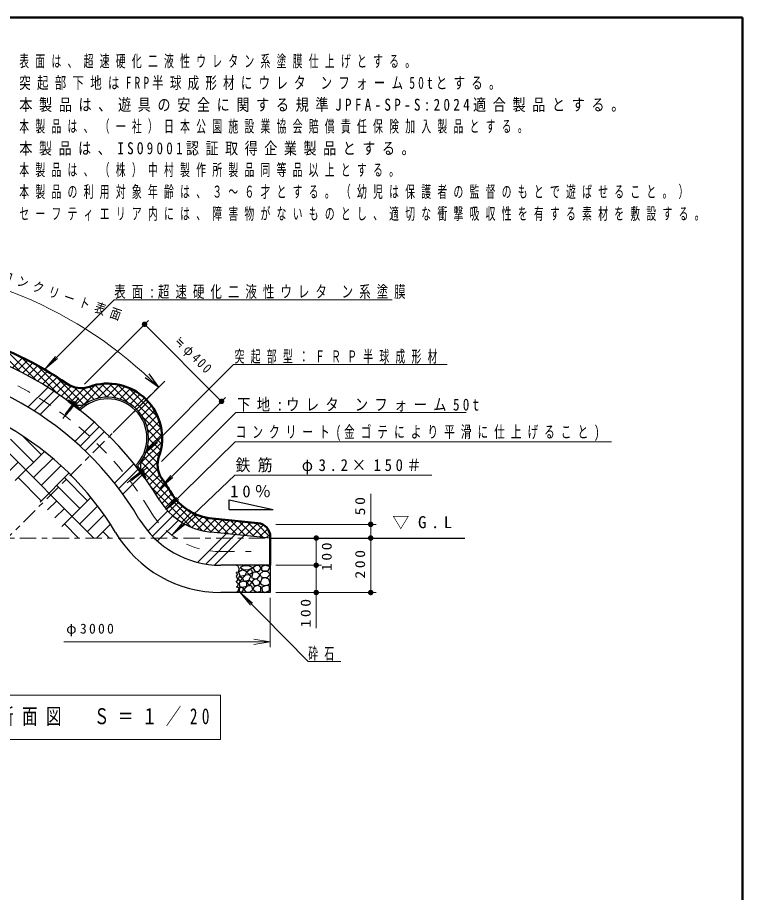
# Model space of a CAD drawing. Units: millimetres on the paper, with parts at other scales. Extents: x -365 to 0, y -33 to 257.
# Drawn here: x -133.1 to 0, y 96.4 to 257 of the extents above; entities that cross this region are included whole.
import ezdxf

# ---------------------------------------------------------------- set-up
doc = ezdxf.new("R2010")
doc.units = ezdxf.units.MM
doc.linetypes.add('USER1', pattern=[4.5, 2.5, -2])
doc.linetypes.add('USER2', pattern=[6, 3, -1, 1, -1])
doc.layers.add('LY_1', color=7, linetype='Continuous', lineweight=13)
doc.styles.add('ＭＳ ゴシック', font='')
doc.styles.get('ＭＳ ゴシック').set_extended_font_data('MS Gothic')

# ---------------------------------------------------------------- blocks, each defined once
blk = doc.blocks.new('filled_dot')
at = {"color": 0, "linetype": 'Continuous', "lineweight": -2, "const_width": 1.25}
blk.add_lwpolyline([(-0.625, 0, 1), (0.625, 0, 1)], format="xyb", close=True, dxfattribs=at)
blk = doc.blocks.new('open_arrow')
at = {"color": 0, "linetype": 'Continuous', "lineweight": -2}
blk.add_lwpolyline([(7.5, 1.25), (0, 0), (7.5, -1.25)], dxfattribs=at)

msp = doc.modelspace()

# ---------------------------------------------------------------- linework, layer by layer
at = {"layer": 'LY_1', "lineweight": 50}
for p, q in [((0, 257), (-365, 257)), ((0, 0), (0, 257)), ((-88.924, 164.191), (-97.344, 165.033)), ((-86.673, 161.703), (-86.673, 156.453))]:
    msp.add_line(p, q, dxfattribs=at)
at = {"layer": 'LY_1'}
for p, q in [((-115.315, 205.193), (-128.046, 192.462)), ((-115.315, 205.193), (-64.315, 205.193)), ((-120.784, 189.672), (-109.039, 201.399)), ((-109.747, 200.692), (-95.616, 186.539)), ((-132.603, 192), (-137.542, 196.939)), ((-129.513, 190.324), (-135.143, 195.954)), ((-133.997, 192.686), (-132.126, 194.557)), ((-125.736, 187.961), (-132.529, 194.754)), ((-128.046, 192.462), (-126.118, 194.76)), ((-128.046, 192.462), (-125.748, 194.39)), ((-133.046, 192.223), (-131.186, 194.083)), ((-132.108, 191.746), (-130.257, 193.598)), ((-131.183, 191.257), (-129.341, 193.099)), ((-122.753, 186.392), (-129.605, 193.245)), ((-93.412, 193.275), (-109.648, 177.036)), ((-93.412, 193.275), (-54.214, 193.275)), ((-130.271, 190.756), (-128.437, 192.589)), ((-129.371, 190.242), (-127.545, 192.068)), ((-128.483, 189.715), (-126.664, 191.534)), ((-120.898, 185.951), (-126.179, 191.233)), ((-127.607, 189.177), (-125.794, 190.989)), ((-126.743, 188.627), (-124.936, 190.433)), ((-125.89, 188.065), (-124.09, 189.866)), ((-122.345, 185.954), (-118.746, 189.553)), ((-120.954, 185.931), (-117.096, 189.788)), ((-116.594, 187.305), (-118.824, 189.535)), ((-118.408, 187.062), (-115.698, 189.772)), ((-115.032, 187.157), (-117.619, 189.744)), ((-116.755, 187.301), (-114.463, 189.593)), ((-112.758, 186.297), (-116.263, 189.802)), ((-115.507, 180.81), (-106.478, 189.825)), ((-106.683, 181.636), (-114.683, 189.636)), ((-131.137, 185.477), (-127.502, 189.112)), ((-130.026, 184.792), (-126.409, 188.409)), ((-125.05, 187.492), (-123.195, 189.346)), ((-124.221, 186.906), (-122.104, 189.023)), ((-123.201, 186.512), (-120.697, 189.016)), ((-119.985, 186.453), (-122.691, 189.159)), ((-118.999, 186.881), (-121.091, 188.973)), ((-117.883, 187.179), (-119.913, 189.21)), ((-115.417, 187.224), (-113.35, 189.291)), ((-114.267, 186.961), (-112.337, 188.891)), ((-113.254, 186.56), (-111.409, 188.404)), ((-107.282, 183.65), (-112.669, 189.036)), ((-128.936, 184.086), (-125.334, 187.688)), ((-122.834, 186.349), (-122.883, 186.285)), ((-122.834, 186.349), (-122.378, 185.998)), ((-122.652, 186.524), (-122.804, 186.326)), ((-122.652, 186.524), (-122.256, 186.219)), ((-122.454, 186.371), (-122.606, 186.173)), ((-122.572, 186.463), (-122.511, 186.542)), ((-122.511, 186.542), (-122.274, 186.359)), ((-122.335, 186.28), (-122.274, 186.359)), ((-112.354, 186.046), (-110.56, 187.839)), ((-111.554, 185.431), (-109.784, 187.201)), ((-110.85, 184.721), (-109.078, 186.492)), ((-106.653, 175.519), (-94.908, 187.245)), ((-119.027, 161.453), (-143.333, 185.759)), ((-124.228, 184.109), (-123.466, 185.099)), ((-124.189, 184.079), (-123.426, 185.068)), ((-123.961, 184.661), (-123.869, 184.78)), ((-123.869, 184.78), (-123.77, 184.703)), ((-123.858, 184.77), (-123.766, 184.889)), ((-123.778, 184.898), (-122.955, 185.967)), ((-123.778, 184.898), (-123.679, 184.822)), ((-123.644, 184.606), (-123.552, 184.724)), ((-123.54, 184.715), (-123.639, 184.792)), ((-123.618, 184.901), (-123.578, 184.871)), ((-123.54, 184.715), (-122.717, 185.784)), ((-123.466, 185.099), (-123.426, 185.068)), ((-122.378, 185.998), (-122.427, 185.934)), ((-122.256, 186.219), (-122.408, 186.021)), ((-122.296, 185.936), (-122.396, 186.036)), ((-110.241, 183.916), (-108.445, 185.712)), ((-109.733, 183.01), (-107.884, 184.858)), ((-124.327, 184.186), (-124.236, 184.304)), ((-124.327, 184.186), (-124.228, 184.109)), ((-124.236, 184.304), (-124.137, 184.228)), ((-124.224, 184.295), (-124.132, 184.414)), ((-124.09, 184.002), (-124.189, 184.079)), ((-124.144, 184.423), (-124.053, 184.542)), ((-124.144, 184.423), (-124.045, 184.347)), ((-123.998, 184.121), (-124.097, 184.197)), ((-124.09, 184.002), (-123.998, 184.121)), ((-124.053, 184.542), (-123.954, 184.466)), ((-124.041, 184.533), (-123.949, 184.652)), ((-124.01, 184.13), (-123.918, 184.249)), ((-123.906, 184.24), (-124.006, 184.316)), ((-123.961, 184.661), (-123.862, 184.584)), ((-123.815, 184.359), (-123.914, 184.435)), ((-123.906, 184.24), (-123.815, 184.359)), ((-123.827, 184.368), (-123.735, 184.487)), ((-123.723, 184.478), (-123.822, 184.554)), ((-123.632, 184.596), (-123.731, 184.673)), ((-123.723, 184.478), (-123.632, 184.596)), ((-106.517, 180.056), (-110.022, 183.561)), ((-109.339, 181.989), (-107.402, 183.926)), ((-93.015, 184.469), (-106.849, 170.601)), ((-93.015, 184.469), (-50.717, 184.469)), ((-122.53, 179.179), (-118.987, 182.721)), ((-121.584, 178.328), (-118.046, 181.867)), ((-109.084, 180.83), (-107.007, 182.907)), ((-109.021, 179.479), (-106.712, 181.787)), ((-128.693, 176.777), (-132.098, 180.181)), ((-120.658, 177.458), (-117.122, 180.995)), ((-109.287, 177.798), (-106.541, 180.544)), ((-106.575, 178.7), (-109.161, 181.286)), ((-130.108, 175.362), (-134.35, 179.605)), ((-110.432, 175.239), (-106.536, 179.135)), ((-109.648, 177.036), (-107.72, 179.335)), ((-109.648, 177.036), (-107.35, 178.965)), ((-107.109, 176.406), (-109.14, 178.436)), ((-106.784, 177.495), (-109.014, 179.725)), ((-93.114, 179.105), (-105.81, 166.606)), ((-93.114, 179.105), (-24.015, 179.105)), ((-133.478, 171.992), (-128.131, 177.339)), ((-110.35, 173.906), (-106.791, 177.466)), ((-107.351, 175.233), (-109.437, 177.32)), ((-135.12, 173.179), (-132.936, 175.362)), ((-130.108, 172.534), (-126.575, 176.067)), ((-115.267, 171.535), (-111.71, 175.092)), ((-105.157, 170.211), (-110.369, 175.423)), ((-107.179, 173.647), (-109.865, 176.333)), ((-109.782, 173.061), (-107.322, 175.521)), ((-128.693, 171.12), (-125.071, 174.742)), ((-114.483, 170.524), (-110.936, 174.071)), ((-111.614, 172.771), (-110.545, 173.592)), ((-110.281, 173.921), (-110.402, 174.042)), ((-110.33, 173.93), (-110.394, 173.882)), ((-109.98, 173.474), (-110.33, 173.93)), ((-110.109, 174.053), (-110.307, 173.901)), ((-109.957, 173.855), (-110.155, 173.702)), ((-109.804, 173.657), (-110.109, 174.053)), ((-110.048, 173.974), (-109.969, 174.035)), ((-109.98, 173.474), (-110.043, 173.426)), ((-109.804, 173.657), (-110.003, 173.504)), ((-109.786, 173.797), (-109.969, 174.035)), ((-99.165, 162.805), (-109.925, 173.564)), ((-109.865, 173.736), (-109.786, 173.797)), ((-109.39, 172.039), (-107.294, 174.135)), ((-128.693, 168.291), (-132.936, 172.534)), ((-128.924, 168.061), (-123.62, 173.365)), ((-120.208, 168.291), (-124.451, 172.534)), ((-113.718, 169.493), (-110.155, 173.055)), ((-112.328, 172.222), (-112.209, 172.314)), ((-112.328, 172.222), (-112.252, 172.123)), ((-112.252, 172.123), (-111.261, 172.884)), ((-112.222, 172.084), (-111.231, 172.845)), ((-112.145, 171.985), (-112.222, 172.084)), ((-112.209, 172.314), (-112.133, 172.215)), ((-112.2, 172.302), (-112.081, 172.393)), ((-112.145, 171.985), (-112.026, 172.076)), ((-112.026, 172.076), (-112.103, 172.175)), ((-112.09, 172.405), (-111.971, 172.497)), ((-112.09, 172.405), (-112.014, 172.306)), ((-112.036, 172.088), (-111.917, 172.179)), ((-111.908, 172.167), (-111.984, 172.266)), ((-111.971, 172.497), (-111.895, 172.397)), ((-111.962, 172.485), (-111.843, 172.576)), ((-111.908, 172.167), (-111.789, 172.259)), ((-111.789, 172.259), (-111.865, 172.358)), ((-111.852, 172.588), (-111.733, 172.679)), ((-111.852, 172.588), (-111.776, 172.489)), ((-111.798, 172.271), (-111.679, 172.362)), ((-111.67, 172.35), (-111.746, 172.449)), ((-111.733, 172.679), (-111.657, 172.58)), ((-111.724, 172.667), (-111.605, 172.759)), ((-111.67, 172.35), (-111.551, 172.441)), ((-111.551, 172.441), (-111.627, 172.541)), ((-111.614, 172.771), (-111.538, 172.672)), ((-111.56, 172.453), (-111.441, 172.545)), ((-111.432, 172.533), (-111.508, 172.632)), ((-111.429, 172.693), (-111.459, 172.732)), ((-111.432, 172.533), (-110.362, 173.354)), ((-111.231, 172.845), (-111.261, 172.884)), ((-108.807, 171.208), (-106.959, 173.055)), ((-108.235, 170.365), (-106.434, 172.167)), ((-106.849, 170.601), (-104.923, 172.902)), ((-106.849, 170.601), (-104.553, 172.533)), ((-93.192, 173.007), (-104.691, 162.051)), ((-93.192, 173.007), (-57.022, 173.007)), ((-121.622, 166.877), (-125.865, 171.12)), ((-101.265, 163.491), (-108.429, 170.654)), ((-107.675, 169.511), (-105.868, 171.318)), ((-107.127, 168.645), (-105.313, 170.458)), ((-124.916, 163.584), (-119.58, 168.92)), ((-106.57, 167.787), (-104.769, 169.589)), ((-105.956, 166.987), (-104.179, 168.764)), ((-105.81, 166.606), (-103.864, 168.889)), ((-68.238, 169.537), (-68.238, 161.453)), ((-127.527, 166.63), (-125.865, 168.291)), ((-121.622, 164.049), (-118.338, 167.333)), ((-105.81, 166.606), (-103.497, 168.516)), ((-105.286, 166.243), (-103.518, 168.011)), ((-104.558, 165.557), (-102.785, 167.33)), ((-126.191, 165.137), (-124.451, 166.877)), ((-120.208, 162.635), (-117.151, 165.692)), ((-109.159, 162.738), (-105.465, 166.431)), ((-108.309, 161.792), (-104.55, 165.55)), ((-103.773, 164.927), (-101.981, 166.72)), ((-102.93, 164.356), (-101.102, 166.185)), ((-102.026, 163.847), (-100.142, 165.73)), ((-97.48, 162.534), (-101.166, 166.22)), ((-121.855, 161.453), (-124.451, 164.049)), ((-118.561, 161.453), (-116.018, 163.997)), ((-107.393, 160.911), (-103.543, 164.761)), ((-104.691, 162.051), (-102.708, 164.302)), ((-104.691, 162.051), (-102.347, 163.923)), ((-101.055, 163.403), (-99.091, 165.367)), ((-100.012, 163.032), (-97.934, 165.11)), ((-98.886, 162.743), (-96.665, 164.965)), ((-95.909, 162.377), (-98.827, 165.295)), ((-97.663, 162.552), (-95.379, 164.836)), ((-94.337, 162.22), (-97.129, 165.011)), ((-96.377, 162.424), (-94.093, 164.708)), ((-92.766, 162.063), (-95.558, 164.854)), ((-95.092, 162.295), (-92.808, 164.579)), ((-91.195, 161.905), (-93.986, 164.697)), ((-93.806, 162.167), (-91.522, 164.451)), ((-92.52, 162.038), (-90.236, 164.322)), ((-89.623, 161.748), (-92.415, 164.54)), ((-91.235, 161.909), (-88.951, 164.193)), ((-88.052, 161.591), (-90.844, 164.383)), ((-89.949, 161.781), (-87.884, 163.846)), ((-86.673, 161.627), (-89.272, 164.226)), ((-85.673, 163.953), (-67.238, 163.953)), ((-116.198, 161.453), (-117.38, 162.635)), ((-100.006, 156.985), (-94.732, 162.259)), ((-88.663, 161.652), (-87.147, 163.168)), ((-98.517, 156.677), (-93.099, 162.096)), ((-96.906, 156.493), (-91.466, 161.933)), ((-87.378, 161.524), (-86.719, 162.182)), ((-78.238, 161.453), (-78.238, 156.453)), ((-68.238, 161.453), (-68.238, 151.453)), ((-85.673, 156.453), (-77.238, 156.453)), ((-78.238, 156.453), (-78.238, 144.886)), ((-92.206, 151.453), (-90.294, 149.141)), ((-92.206, 151.453), (-89.922, 149.508)), ((-79.701, 138.767), (-92.206, 151.453)), ((-85.673, 151.453), (-67.238, 151.453)), ((-85.673, 151.453), (-77.238, 151.453)), ((-86.673, 150.453), (-86.673, 141.41)), ((-86.673, 142.41), (-124.544, 142.41)), ((-79.701, 138.767), (-73.701, 138.767)), ((-95.816, 132.634), (-146.616, 132.634)), ((-95.816, 124.501), (-95.816, 132.634)), ((-146.616, 124.501), (-95.816, 124.501))]:
    msp.add_line(p, q, dxfattribs=at)
at = {"layer": 'LY_1', "lineweight": 25}
for p, q in [((-107.185, 189.119), (-109.305, 191.242)), ((-108.951, 191.595), (-107.185, 189.119)), ((-107.185, 189.119), (-109.659, 190.888)), ((-123.628, 186.841), (-123.812, 186.604)), ((-123.812, 186.604), (-121.6, 184.9)), ((-123.628, 186.841), (-121.623, 185.296)), ((-109.726, 172.496), (-111.427, 174.71)), ((-109.488, 172.679), (-111.031, 174.687)), ((-109.488, 172.679), (-109.726, 172.496)), ((-94.185, 168.452), (-86.168, 166.719)), ((-94.185, 166.719), (-94.185, 168.452)), ((-94.185, 166.719), (-86.168, 166.719)), ((-86.673, 161.453), (-97.593, 162.545)), ((-86.673, 161.453), (-50.946, 161.453)), ((-86.673, 156.453), (-95.725, 156.453)), ((-86.673, 156.453), (-86.673, 151.453)), ((-86.673, 151.453), (-95.725, 151.453))]:
    msp.add_line(p, q, dxfattribs=at)
at = {"layer": 'LY_1', "linetype": 'USER2'}
for p, q in [((-161.673, 134.716), (-106.039, 190.263)), ((-121.818, 187.196), (-124.745, 183.398)), ((-109.131, 174.489), (-112.934, 171.568)), ((-150.609, 161.453), (-86.673, 161.453))]:
    msp.add_line(p, q, dxfattribs=at)
at = {"layer": 'LY_1', "linetype": 'USER1'}
msp.add_line((-95.725, 158.953), (-90.173, 158.953), dxfattribs=at)
at = {"layer": 'LY_1', "lineweight": 25}
for points in [[(-92.897, 155.231), (-92.468, 155.166), (-92.378, 155.868), (-92.598, 156.336), (-92.936, 156.427)], [(-92.936, 154.465), (-92.65, 154.764), (-92.923, 155.127)], [(-92.91, 153.334), (-92.611, 153.724), (-92.741, 154.244), (-92.936, 154.322)], [(-92.936, 152.568), (-92.702, 152.464), (-92.52, 153.049), (-92.884, 153.309)], [(-92.923, 151.477), (-92.533, 151.788), (-92.378, 152.308), (-92.91, 152.438)]]:
    msp.add_lwpolyline(points, dxfattribs=at)
for points in [[(-90.6, 155.67), (-89.846, 155.995), (-90.6, 156.346), (-91.587, 156.333), (-92.172, 156.021), (-91.535, 155.644)], [(-89.418, 155.306), (-88.729, 155.371), (-88.352, 155.943), (-88.729, 156.385), (-89.288, 156.424), (-89.846, 156.008)], [(-87.794, 155.423), (-87.04, 155.514), (-86.689, 156.151), (-87.586, 156.45), (-88.287, 156.164), (-88.3, 155.579)], [(-92.575, 153.929), (-92.185, 153.461), (-91.782, 154.098), (-92.38, 154.397)], [(-91.276, 154.657), (-90.964, 155.241), (-91.743, 155.605), (-92.471, 155.202), (-92.211, 154.423)], [(-91.522, 153.565), (-90.626, 153.708), (-90.21, 154.475), (-90.602, 154.714), (-91.224, 154.657), (-91.769, 154.085)], [(-89.989, 155.488), (-90.366, 155.696), (-90.951, 155.163), (-90.548, 154.735), (-89.924, 155.137)], [(-89.535, 153.942), (-89.015, 153.994), (-88.547, 154.644), (-89.067, 155.202), (-89.885, 155.137), (-90.119, 154.215)], [(-87.768, 154.188), (-87.17, 154.291), (-86.663, 154.824), (-87.17, 155.305), (-88.028, 155.318), (-88.586, 154.837), (-88.326, 154.304)], [(-91.717, 153.526), (-92.406, 153.241), (-92.302, 152.578), (-91.847, 152.448), (-90.99, 152.643), (-90.99, 153.332)], [(-91.124, 151.487), (-90.409, 151.513), (-89.863, 152.032), (-90.058, 152.604), (-90.864, 152.669), (-91.552, 152.006)], [(-90.886, 153.163), (-90.444, 152.786), (-90.054, 153.319), (-90.561, 153.721), (-90.912, 153.319)], [(-89.262, 152.734), (-88.664, 152.916), (-88.586, 153.435), (-89.21, 153.955), (-89.759, 153.806), (-90.054, 153.384), (-89.704, 152.799)], [(-89.182, 151.487), (-88.415, 151.695), (-88.402, 152.474), (-89.052, 152.76), (-89.633, 152.517), (-89.883, 152.084)], [(-87.612, 152.721), (-87.061, 152.847), (-86.689, 153.163), (-86.962, 153.877), (-87.57, 154.174), (-88.196, 154.02), (-88.547, 153.15), (-88.162, 152.84)], [(-87.692, 151.461), (-86.808, 151.85), (-86.795, 152.617), (-87.432, 152.721), (-88.224, 152.448), (-88.159, 151.707)], [(-92.354, 152.175), (-92.367, 151.669), (-91.899, 151.474), (-91.522, 152.084), (-91.925, 152.448)]]:
    msp.add_lwpolyline(points, close=True, dxfattribs=at)
at = {"layer": 'LY_1'}
msp.add_arc((-161.673, 134.716), 76.997, 44.95495, 90, dxfattribs=at)
at = {"layer": 'LY_1', "lineweight": 50}
for centre, radius, start, end in [((-161.673, 134.716), 66.738, 55.55494, 90), ((-121.38, 193.464), 4.5, 235.55495, 289.60961), ((-116.514, 179.805), 10, 340.30029, 109.60961), ((-102.862, 174.917), 4.5, 160.30029, 214.35495), ((-161.673, 134.716), 66.738, 31.65018, 34.35495), ((-96.349, 174.983), 10, 211.65017, 264.28941), ((-89.173, 161.703), 2.5, 0, 84.28941)]:
    msp.add_arc(centre, radius, start, end, dxfattribs=at)
at = {"layer": 'LY_1', "lineweight": 25}
for centre, radius, start, end in [((-161.673, 134.716), 64.238, 31.65018, 90), ((-161.673, 134.716), 59.238, 30.75116, 90), ((-161.673, 134.716), 54.238, 30.75116, 90), ((-123.868, 187.022), 0.3, 234.14152, 322.38251), ((-116.514, 179.805), 7.5, 44.95495, 132.93745), ((-116.514, 179.805), 7.2, 44.95495, 134.95495), ((-121.618, 187.817), 2, 232.38251, 302.50074), ((-116.514, 179.805), 7.2, 314.95495, 44.95495), ((-116.514, 179.805), 7.5, 316.97244, 44.95495), ((-108.51, 174.688), 2, 147.40915, 217.52739), ((-109.308, 172.439), 0.3, 127.52739, 215.76838), ((-96.349, 174.983), 12.5, 211.65017, 264.28941), ((-95.725, 173.953), 17.5, 210.75116, 270), ((-95.725, 173.953), 22.5, 210.75116, 270)]:
    msp.add_arc(centre, radius, start, end, dxfattribs=at)
at = {"layer": 'LY_1', "linetype": 'USER1'}
for centre, radius, start, end in [((-161.673, 134.716), 61.738, 30.75116, 90), ((-95.725, 173.953), 15, 210.75116, 270)]:
    msp.add_arc(centre, radius, start, end, dxfattribs=at)

# ---------------------------------------------------------------- block references
at = {"layer": 'LY_1', "xscale": 0.4, "yscale": 0.4}
for name, p, rotation in [('filled_dot', (-109.747, 200.692), 315), ('filled_dot', (-95.616, 186.539), 135), ('filled_dot', (-68.238, 163.953), 270), ('filled_dot', (-78.238, 161.453), 270), ('filled_dot', (-68.238, 161.453), 270), ('filled_dot', (-68.238, 161.453), 90), ('filled_dot', (-78.238, 156.453), 90), ('filled_dot', (-78.238, 156.453), 270), ('filled_dot', (-78.238, 151.453), 90), ('filled_dot', (-68.238, 151.453), 90), ('open_arrow', (-86.673, 142.41), 180)]:
    msp.add_blockref(name, p, dxfattribs=dict(at, rotation=rotation))

# ---------------------------------------------------------------- texts
at = {"layer": 'LY_1', "style": 'ＭＳ ゴシック'}
for s, insert, char_height, attachment_point in [('\\T1.64;\\W0.6;表面は、超速硬化二液性ウレタン系塗膜仕上げとする。', (-132.733, 247.651), 2.199, 7), ('\\T1.55;\\W0.7;突起部下地はFRP半球成形材にウレタ\\~ンフォーム50tとする。', (-132.733, 243.651), 2.199, 7), ('\\T1.51;\\W0.8;本製品は、遊具の安全に関する規準JPFA-SP-S:2024適合製品とする。', (-132.733, 239.651), 2.199, 7), ('\\T1.64;\\W0.6;本製品は、（一社）日本公園施設業協会賠償責任保険加入製品とする。', (-132.733, 235.651), 2.199, 7), ('\\T1.5;\\W0.8;本製品は、ISO9001認証取得企業製品とする。', (-132.733, 231.651), 2.199, 7), ('\\T1.64;\\W0.6;本製品は、（株）中村製作所製品同等品以上とする。', (-132.733, 227.651), 2.199, 7), ('\\T1.64;\\W0.6;本製品の利用対象年齢は、３～６才とする。（幼児は保護者の監督のもとで遊ばせること。）', (-132.733, 223.651), 2.199, 7), ('\\T1.64;\\W0.6;セーフティエリア内には、障害物がないものとし、適切な衝撃吸収性を有する素材を敷設する。', (-132.733, 219.651), 2.199, 7), ('\\T1.53;\\W0.7;表面:超速硬化二液性ウレタ\\~ン系塗膜', (-115.315, 205.343), 2.199, 7), ('\\T1.64;\\W0.6;突起部型：ＦＲＰ半球成形材', (-93.214, 193.425), 2.199, 7), ('\\T1.5;\\W0.8;下地:ウレタ\\~ンフォーム50t', (-92.717, 184.619), 2.199, 7), ('\\T1.57;\\W0.65;コンクリート(金ゴテにより平滑に仕上げること)', (-93.015, 179.255), 2.199, 7), ('\\T1.5;\\W0.9;鉄筋\u3000φ3.2×150＃', (-93.022, 173.157), 2.199, 7), ('\\T1.5;10％', (-94.026, 170.007), 2.199, 4), ('\\T1.5;\\W1.05;▽G.L', (-58.39, 164.265), 2.199, 5), ('\\T1.33;φ3000', (-119.544, 143.41), 1.833, 8), ('\\T1.64;\\W0.6;砕石', (-79.701, 138.917), 2.199, 7), ('\\T1.57;\\W0.7;標準断面図\u3000Ｓ＝１／20', (-121.216, 128.567), 2.933, 5)]:
    msp.add_mtext(s, dxfattribs=dict(at, insert=insert, char_height=char_height, attachment_point=attachment_point))
at = {"layer": 'LY_1', "char_height": 1.833, "style": 'ＭＳ ゴシック'}
for s, insert, attachment_point, rotation in [('\\T1.5;\\W0.8;（1000）：コンクリート表面', (-150.051, 214.529), 4, 340.996), ('\\T1.33;\\W0.85;≒φ400', (-101.68, 194.028), 8, 314.955), ('\\T1.34;\\W1.15;50', (-69.238, 167.537), 8, 90), ('\\T1.33;\\W1.15;100', (-77.238, 158.246), 2, 90), ('\\T1.33;\\W1.15;200', (-69.238, 156.87), 8, 90), ('\\T1.33;\\W1.15;100', (-79.238, 147.886), 8, 90)]:
    msp.add_mtext(s, dxfattribs=dict(at, insert=insert, attachment_point=attachment_point, rotation=rotation))

doc.saveas('drawing.dxf')
